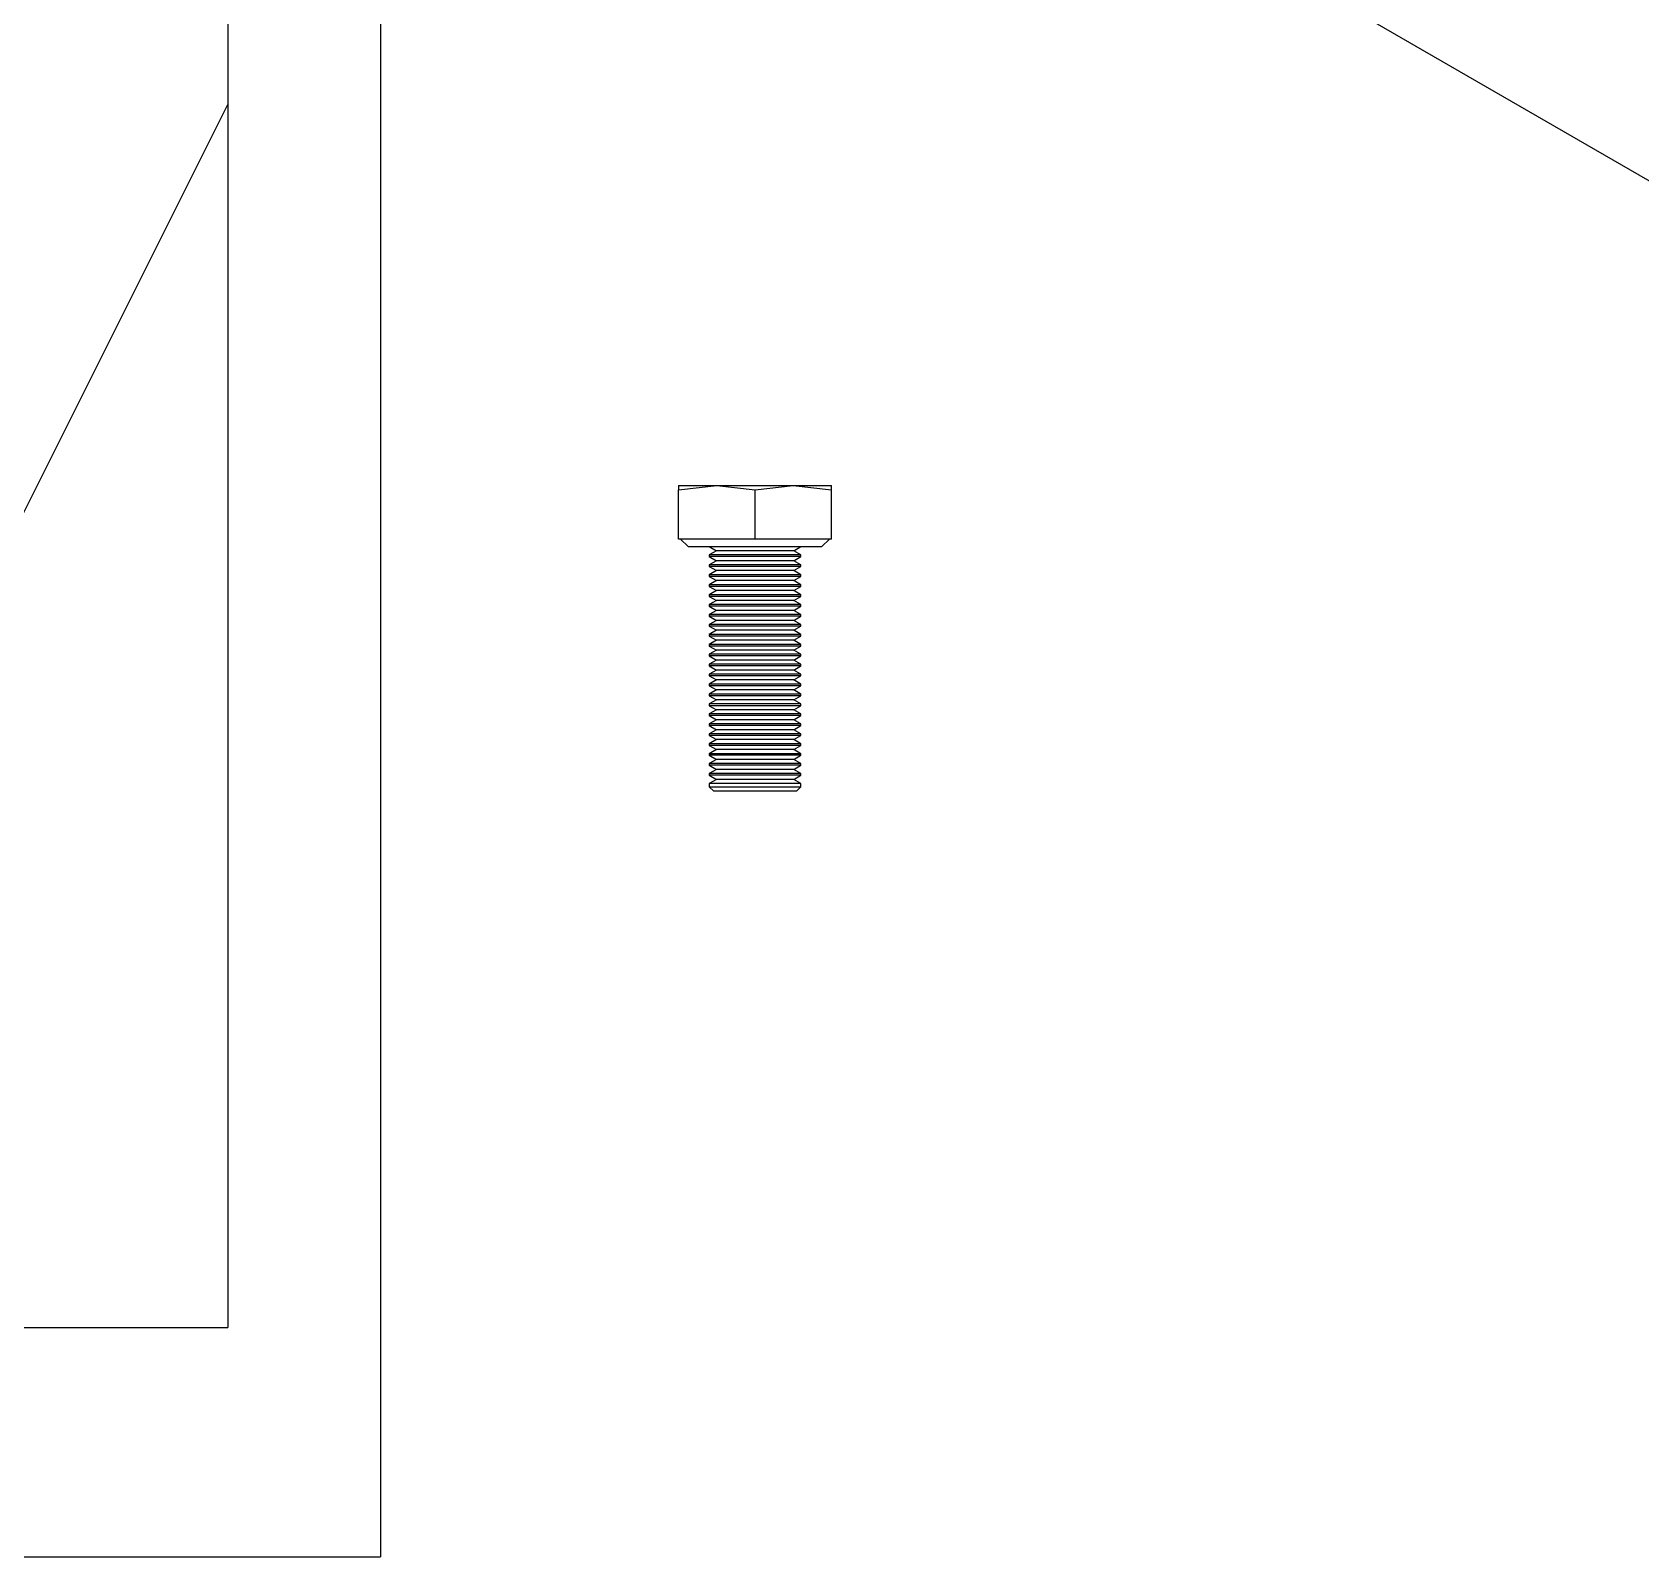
# Model space of a CAD drawing. Header units: millimetres. Extents: x 0 to 841, y 0 to 594.
# Drawn here: x 537.7 to 642.9, y 229.1 to 328.8 of the extents above; entities that cross this region are included whole.
import ezdxf

# ---------------------------------------------------------------- set-up
doc = ezdxf.new("R2010")
doc.units = ezdxf.units.MM

msp = doc.modelspace()

# ---------------------------------------------------------------- linework, layer by layer
at = {"color": 7, "linetype": 'Continuous', "lineweight": 25}
for p, q in [((549.18, 373.56), (643.93, 318.86)), ((550.53, 344.13), (550.53, 244.13)), ((560.53, 344.13), (560.53, 229.13)), ((550.53, 324.13), (510.53, 244.13)), ((580.01, 298.91), (582.51, 299.19)), ((580.01, 299.19), (582.51, 299.19)), ((580.01, 295.69), (580.01, 298.91)), ((582.51, 299.19), (585.01, 298.91)), ((582.51, 299.19), (587.51, 299.19)), ((585.01, 298.91), (587.51, 299.19)), ((585.01, 295.69), (585.01, 298.91)), ((587.51, 299.19), (590.01, 298.91)), ((587.51, 299.19), (590.01, 299.19)), ((590.01, 295.69), (590.01, 298.91)), ((585.01, 295.69), (580.01, 295.69)), ((580.14, 295.69), (580.64, 295.19)), ((590.01, 295.69), (585.01, 295.69)), ((589.38, 295.19), (589.88, 295.69)), ((580.64, 295.19), (589.38, 295.19)), ((582.01, 295.19), (582.48, 294.92)), ((582.48, 294.92), (582.01, 294.65)), ((582.01, 294.65), (582.01, 294.54)), ((588.01, 294.65), (582.01, 294.65)), ((582.01, 294.54), (582.48, 294.27)), ((588.01, 294.54), (582.01, 294.54)), ((587.54, 294.92), (582.48, 294.92)), ((587.54, 294.92), (588.01, 295.19)), ((588.01, 294.65), (587.54, 294.92)), ((587.54, 294.27), (588.01, 294.54)), ((588.01, 294.54), (588.01, 294.65)), ((582.48, 294.27), (582.01, 294)), ((582.01, 294), (582.01, 293.89)), ((588.01, 294), (582.01, 294)), ((582.01, 293.89), (582.48, 293.62)), ((588.01, 293.89), (582.01, 293.89)), ((582.48, 293.62), (582.01, 293.35)), ((587.54, 294.27), (582.48, 294.27)), ((587.54, 293.62), (582.48, 293.62)), ((588.01, 294), (587.54, 294.27)), ((587.54, 293.62), (588.01, 293.89)), ((588.01, 293.35), (587.54, 293.62)), ((588.01, 293.89), (588.01, 294)), ((582.01, 293.35), (582.01, 293.24)), ((588.01, 293.35), (582.01, 293.35)), ((582.01, 293.24), (582.48, 292.97)), ((588.01, 293.24), (582.01, 293.24)), ((582.48, 292.97), (582.01, 292.7)), ((582.01, 292.7), (582.01, 292.59)), ((588.01, 292.7), (582.01, 292.7)), ((582.01, 292.59), (582.48, 292.32)), ((588.01, 292.59), (582.01, 292.59)), ((587.54, 292.97), (582.48, 292.97)), ((587.54, 292.97), (588.01, 293.24)), ((588.01, 292.7), (587.54, 292.97)), ((587.54, 292.32), (588.01, 292.59)), ((588.01, 293.24), (588.01, 293.35)), ((588.01, 292.59), (588.01, 292.7)), ((582.48, 292.32), (582.01, 292.05)), ((582.01, 292.05), (582.01, 291.94)), ((588.01, 292.05), (582.01, 292.05)), ((582.01, 291.94), (582.48, 291.67)), ((588.01, 291.94), (582.01, 291.94)), ((582.48, 291.67), (582.01, 291.4)), ((582.01, 291.4), (582.01, 291.29)), ((588.01, 291.4), (582.01, 291.4)), ((587.54, 292.32), (582.48, 292.32)), ((587.54, 291.67), (582.48, 291.67)), ((588.01, 292.05), (587.54, 292.32)), ((587.54, 291.67), (588.01, 291.94)), ((588.01, 291.4), (587.54, 291.67)), ((588.01, 291.94), (588.01, 292.05)), ((588.01, 291.29), (588.01, 291.4)), ((582.01, 291.29), (582.48, 291.02)), ((588.01, 291.29), (582.01, 291.29)), ((582.48, 291.02), (582.01, 290.75)), ((582.01, 290.75), (582.01, 290.64)), ((588.01, 290.75), (582.01, 290.75)), ((582.01, 290.64), (582.48, 290.37)), ((588.01, 290.64), (582.01, 290.64)), ((582.48, 290.37), (582.01, 290.1)), ((587.54, 291.02), (582.48, 291.02)), ((587.54, 290.37), (582.48, 290.37)), ((587.54, 291.02), (588.01, 291.29)), ((588.01, 290.75), (587.54, 291.02)), ((587.54, 290.37), (588.01, 290.64)), ((588.01, 290.1), (587.54, 290.37)), ((588.01, 290.64), (588.01, 290.75)), ((582.01, 290.1), (582.01, 289.99)), ((588.01, 290.1), (582.01, 290.1)), ((582.01, 289.99), (582.48, 289.72)), ((588.01, 289.99), (582.01, 289.99)), ((582.48, 289.72), (582.01, 289.45)), ((582.01, 289.45), (582.01, 289.34)), ((588.01, 289.45), (582.01, 289.45)), ((582.01, 289.34), (582.48, 289.07)), ((588.01, 289.34), (582.01, 289.34)), ((587.54, 289.72), (582.48, 289.72)), ((587.54, 289.72), (588.01, 289.99)), ((588.01, 289.45), (587.54, 289.72)), ((587.54, 289.07), (588.01, 289.34)), ((588.01, 289.99), (588.01, 290.1)), ((588.01, 289.34), (588.01, 289.45)), ((582.48, 289.07), (582.01, 288.8)), ((582.01, 288.8), (582.01, 288.69)), ((588.01, 288.8), (582.01, 288.8)), ((582.01, 288.69), (582.48, 288.42)), ((588.01, 288.69), (582.01, 288.69)), ((582.48, 288.42), (582.01, 288.15)), ((587.54, 289.07), (582.48, 289.07)), ((587.54, 288.42), (582.48, 288.42)), ((588.01, 288.8), (587.54, 289.07)), ((587.54, 288.42), (588.01, 288.69)), ((588.01, 288.15), (587.54, 288.42)), ((588.01, 288.69), (588.01, 288.8)), ((582.01, 288.15), (582.01, 288.04)), ((588.01, 288.15), (582.01, 288.15)), ((582.01, 288.04), (582.48, 287.77)), ((588.01, 288.04), (582.01, 288.04)), ((582.48, 287.77), (582.01, 287.5)), ((582.01, 287.5), (582.01, 287.39)), ((588.01, 287.5), (582.01, 287.5)), ((582.01, 287.39), (582.48, 287.12)), ((588.01, 287.39), (582.01, 287.39)), ((582.48, 287.12), (582.01, 286.85)), ((587.54, 287.77), (582.48, 287.77)), ((587.54, 287.12), (582.48, 287.12)), ((587.54, 287.77), (588.01, 288.04)), ((588.01, 287.5), (587.54, 287.77)), ((587.54, 287.12), (588.01, 287.39)), ((588.01, 286.85), (587.54, 287.12)), ((588.01, 288.04), (588.01, 288.15)), ((588.01, 287.39), (588.01, 287.5)), ((582.01, 286.85), (582.01, 286.74)), ((588.01, 286.85), (582.01, 286.85)), ((582.01, 286.74), (582.48, 286.47)), ((588.01, 286.74), (582.01, 286.74)), ((582.48, 286.47), (582.01, 286.2)), ((582.01, 286.2), (582.01, 286.09)), ((588.01, 286.2), (582.01, 286.2)), ((582.01, 286.09), (582.48, 285.82)), ((588.01, 286.09), (582.01, 286.09)), ((587.54, 286.47), (582.48, 286.47)), ((587.54, 286.47), (588.01, 286.74)), ((588.01, 286.2), (587.54, 286.47)), ((587.54, 285.82), (588.01, 286.09)), ((588.01, 286.74), (588.01, 286.85)), ((588.01, 286.09), (588.01, 286.2)), ((582.48, 285.82), (582.01, 285.55)), ((582.01, 285.55), (582.01, 285.44)), ((588.01, 285.55), (582.01, 285.55)), ((582.01, 285.44), (582.48, 285.17)), ((588.01, 285.44), (582.01, 285.44)), ((582.48, 285.17), (582.01, 284.9)), ((587.54, 285.82), (582.48, 285.82)), ((587.54, 285.17), (582.48, 285.17)), ((588.01, 285.55), (587.54, 285.82)), ((587.54, 285.17), (588.01, 285.44)), ((588.01, 284.9), (587.54, 285.17)), ((588.01, 285.44), (588.01, 285.55)), ((582.01, 284.9), (582.01, 284.79)), ((588.01, 284.9), (582.01, 284.9)), ((582.01, 284.79), (582.48, 284.52)), ((588.01, 284.79), (582.01, 284.79)), ((582.48, 284.52), (582.01, 284.25)), ((582.01, 284.25), (582.01, 284.14)), ((588.01, 284.25), (582.01, 284.25)), ((582.01, 284.14), (582.48, 283.87)), ((588.01, 284.14), (582.01, 284.14)), ((587.54, 284.52), (582.48, 284.52)), ((587.54, 284.52), (588.01, 284.79)), ((588.01, 284.25), (587.54, 284.52)), ((587.54, 283.87), (588.01, 284.14)), ((588.01, 284.79), (588.01, 284.9)), ((588.01, 284.14), (588.01, 284.25)), ((582.48, 283.87), (582.01, 283.6)), ((582.01, 283.6), (582.01, 283.49)), ((588.01, 283.6), (582.01, 283.6)), ((582.01, 283.49), (582.48, 283.22)), ((588.01, 283.49), (582.01, 283.49)), ((582.48, 283.22), (582.01, 282.95)), ((582.01, 282.95), (582.01, 282.84)), ((588.01, 282.95), (582.01, 282.95)), ((587.54, 283.87), (582.48, 283.87)), ((587.54, 283.22), (582.48, 283.22)), ((588.01, 283.6), (587.54, 283.87)), ((587.54, 283.22), (588.01, 283.49)), ((588.01, 282.95), (587.54, 283.22)), ((588.01, 283.49), (588.01, 283.6)), ((588.01, 282.84), (588.01, 282.95)), ((582.01, 282.84), (582.48, 282.57)), ((588.01, 282.84), (582.01, 282.84)), ((582.48, 282.57), (582.01, 282.3)), ((582.01, 282.3), (582.01, 282.19)), ((588.01, 282.3), (582.01, 282.3)), ((582.01, 282.19), (582.48, 281.92)), ((588.01, 282.19), (582.01, 282.19)), ((582.48, 281.92), (582.01, 281.65)), ((587.54, 282.57), (582.48, 282.57)), ((587.54, 281.92), (582.48, 281.92)), ((587.54, 282.57), (588.01, 282.84)), ((588.01, 282.3), (587.54, 282.57)), ((587.54, 281.92), (588.01, 282.19)), ((588.01, 281.65), (587.54, 281.92)), ((588.01, 282.19), (588.01, 282.3)), ((582.01, 281.65), (582.01, 281.55)), ((588.01, 281.65), (582.01, 281.65)), ((582.01, 281.55), (582.48, 281.27)), ((588.01, 281.55), (582.01, 281.55)), ((582.48, 281.27), (582.01, 281)), ((582.01, 281), (582.01, 280.9)), ((588.01, 281), (582.01, 281)), ((582.01, 280.9), (582.48, 280.62)), ((588.01, 280.9), (582.01, 280.9)), ((587.54, 281.27), (582.48, 281.27)), ((587.54, 281.27), (588.01, 281.55)), ((588.01, 281), (587.54, 281.27)), ((587.54, 280.62), (588.01, 280.9)), ((588.01, 281.55), (588.01, 281.65)), ((588.01, 280.9), (588.01, 281)), ((582.48, 280.62), (582.01, 280.35)), ((582.01, 280.35), (582.01, 280.25)), ((588.01, 280.35), (582.01, 280.35)), ((582.01, 280.25), (582.48, 279.97)), ((588.01, 280.25), (582.01, 280.25)), ((582.48, 279.97), (582.01, 279.7)), ((587.54, 280.62), (582.48, 280.62)), ((587.54, 279.97), (582.48, 279.97)), ((588.01, 280.35), (587.54, 280.62)), ((587.54, 279.97), (588.01, 280.25)), ((588.01, 279.7), (587.54, 279.97)), ((588.01, 280.25), (588.01, 280.35)), ((582.01, 279.7), (582.01, 279.49)), ((588.01, 279.7), (582.01, 279.7)), ((582.01, 279.49), (582.31, 279.19)), ((582.01, 279.49), (588.01, 279.49)), ((587.71, 279.19), (582.31, 279.19)), ((587.71, 279.19), (588.01, 279.49)), ((588.01, 279.49), (588.01, 279.7)), ((446.53, 244.13), (550.53, 244.13)), ((446.53, 229.13), (560.53, 229.13))]:
    msp.add_line(p, q, dxfattribs=at)
for points, knots in [([(580.01, 299.19), (580.01, 299.16), (580.01, 299.12), (580.01, 298.95), (580.01, 298.91)], [0, 0, 0, 0, 0.7469333, 1, 1, 1, 1]), ([(590.01, 298.91), (590.01, 298.95), (590.01, 299.12), (590.01, 299.16), (590.01, 299.19)], [0, 0, 0, 0, 0.253067, 1, 1, 1, 1])]:
    msp.add_open_spline(points, degree=3, knots=knots, dxfattribs=at)

doc.saveas('drawing.dxf')
